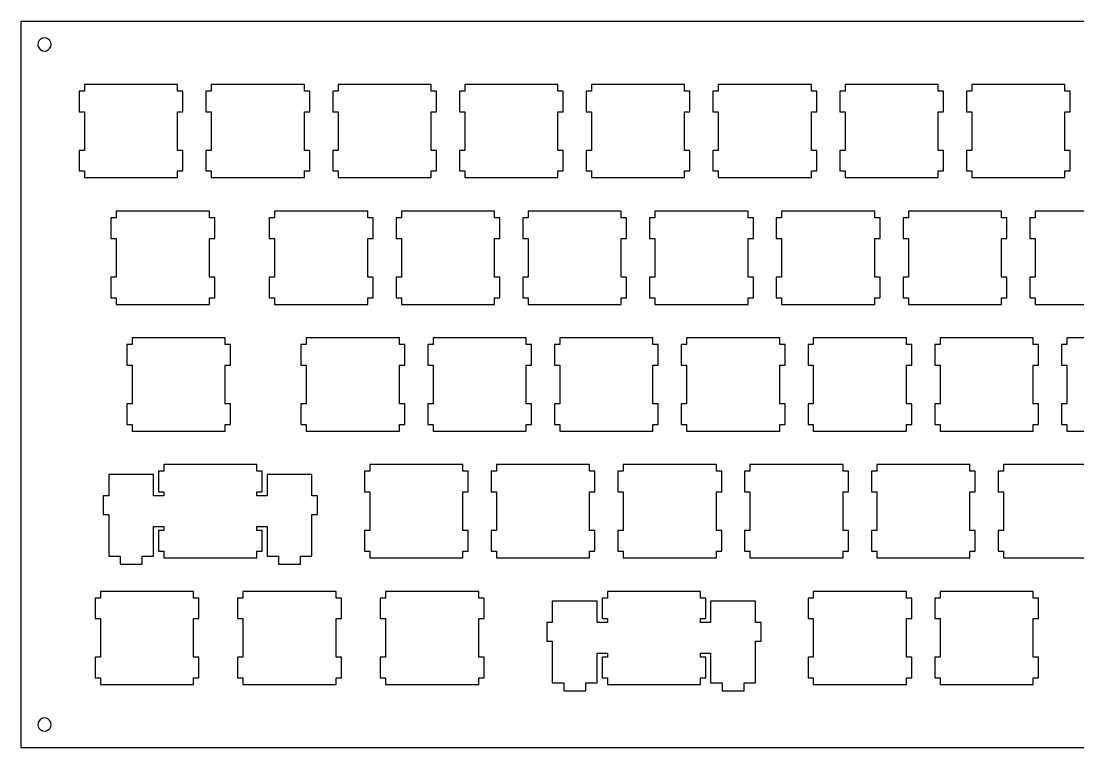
# Model space of a CAD drawing. Extents: x 0 to 319, y 0 to 109.
# Drawn here: x 0.1 to 158.9, y 0.1 to 109.3 of the extents above; entities that cross this region are included whole.
import ezdxf

# ---------------------------------------------------------------- set-up
doc = ezdxf.new("R2010")
doc.units = 0
doc.layers.get('0').update_dxf_attribs({"linetype": 'CONTINUOUS'})

msp = doc.modelspace()

# ---------------------------------------------------------------- linework, layer by layer
at = {"color": 0}
for p, q in [((0.09371, 109.343), (318.895, 109.343)), ((0.09371, 0.09371), (0.09371, 109.343)), ((2.78364, 106.431), (2.6417, 106.154)), ((3.0055, 106.653), (2.78364, 106.431)), ((3.28249, 106.795), (3.0055, 106.653)), ((3.59392, 106.843), (3.28249, 106.795)), ((3.9026, 106.795), (3.59392, 106.843)), ((4.18098, 106.653), (3.9026, 106.795)), ((4.40284, 106.431), (4.18098, 106.653)), ((4.54477, 106.154), (4.40284, 106.431)), ((2.6417, 106.154), (2.59209, 105.844)), ((2.59209, 105.844), (2.6417, 105.536)), ((2.6417, 105.536), (2.78364, 105.256)), ((2.78364, 105.256), (3.0055, 105.035)), ((3.0055, 105.035), (3.28249, 104.892)), ((3.28249, 104.892), (3.59255, 104.844)), ((3.59255, 104.844), (3.9026, 104.892)), ((3.9026, 104.892), (4.18098, 105.035)), ((4.18098, 105.035), (4.40284, 105.256)), ((4.40284, 105.256), (4.54477, 105.536)), ((4.59437, 105.843), (4.54477, 106.154)), ((4.54477, 105.536), (4.59437, 105.843)), ((9.61732, 98.8191), (8.81807, 98.8191)), ((8.81807, 98.8191), (8.81807, 95.7185)), ((9.61732, 99.8195), (9.61732, 98.8191)), ((23.6182, 99.8195), (9.61732, 99.8195)), ((23.6182, 98.8191), (23.6182, 99.8195)), ((24.4189, 98.8191), (23.6182, 98.8191)), ((24.4189, 95.7185), (24.4189, 98.8191)), ((28.6687, 98.8191), (27.8681, 98.8191)), ((27.8681, 98.8191), (27.8681, 95.7185)), ((28.6687, 99.8195), (28.6687, 98.8191)), ((42.6681, 99.8195), (28.6687, 99.8195)), ((42.6681, 98.8191), (42.6681, 99.8195)), ((43.4689, 98.8191), (42.6681, 98.8191)), ((43.4689, 95.7185), (43.4689, 98.8191)), ((47.7188, 98.8191), (46.918, 98.8191)), ((46.918, 98.8191), (46.918, 95.7185)), ((47.7188, 99.8195), (47.7188, 98.8191)), ((61.7181, 99.8195), (47.7188, 99.8195)), ((61.7181, 98.8191), (61.7181, 99.8195)), ((62.5189, 98.8191), (61.7181, 98.8191)), ((62.5189, 95.7185), (62.5189, 98.8191)), ((66.7688, 98.8191), (65.968, 98.8191)), ((65.968, 98.8191), (65.968, 95.7185)), ((66.7688, 99.8195), (66.7688, 98.8191)), ((80.7681, 99.8195), (66.7688, 99.8195)), ((80.7681, 98.8191), (80.7681, 99.8195)), ((81.5689, 98.8191), (80.7681, 98.8191)), ((81.5689, 95.7185), (81.5689, 98.8191)), ((85.8188, 98.8191), (85.018, 98.8191)), ((85.018, 98.8191), (85.018, 95.7185)), ((85.8188, 99.8195), (85.8188, 98.8191)), ((99.8181, 99.8195), (85.8188, 99.8195)), ((99.8181, 98.8191), (99.8181, 99.8195)), ((100.618, 98.8191), (99.8181, 98.8191)), ((100.618, 95.7185), (100.618, 98.8191)), ((104.867, 98.8191), (104.068, 98.8191)), ((104.068, 98.8191), (104.068, 95.7185)), ((104.867, 99.8195), (104.867, 98.8191)), ((118.868, 99.8195), (104.867, 99.8195)), ((118.868, 98.8191), (118.868, 99.8195)), ((119.668, 98.8191), (118.868, 98.8191)), ((119.668, 95.7185), (119.668, 98.8191)), ((123.917, 98.8191), (123.118, 98.8191)), ((123.118, 98.8191), (123.118, 95.7185)), ((123.917, 99.8195), (123.917, 98.8191)), ((137.918, 99.8195), (123.917, 99.8195)), ((137.918, 98.8191), (137.918, 99.8195)), ((138.719, 98.8191), (137.918, 98.8191)), ((138.719, 95.7185), (138.719, 98.8191)), ((142.969, 98.8191), (142.168, 98.8191)), ((142.168, 98.8191), (142.168, 95.7185)), ((142.969, 99.8195), (142.969, 98.8191)), ((156.968, 99.8195), (142.969, 99.8195)), ((156.968, 98.8191), (156.968, 99.8195)), ((157.769, 98.8191), (156.968, 98.8191)), ((157.769, 95.7185), (157.769, 98.8191)), ((8.81807, 95.7185), (9.61732, 95.7185)), ((9.61732, 95.7185), (9.61732, 89.9199)), ((23.6182, 89.9199), (23.6182, 95.7185)), ((23.6182, 95.7185), (24.4189, 95.7185)), ((27.8681, 95.7185), (28.6687, 95.7185)), ((28.6687, 95.7185), (28.6687, 89.9199)), ((42.6681, 89.9199), (42.6681, 95.7185)), ((42.6681, 95.7185), (43.4689, 95.7185)), ((46.918, 95.7185), (47.7188, 95.7185)), ((47.7188, 95.7185), (47.7188, 89.9199)), ((61.7181, 89.9199), (61.7181, 95.7185)), ((61.7181, 95.7185), (62.5189, 95.7185)), ((65.968, 95.7185), (66.7688, 95.7185)), ((66.7688, 95.7185), (66.7688, 89.9199)), ((80.7681, 89.9199), (80.7681, 95.7185)), ((80.7681, 95.7185), (81.5689, 95.7185)), ((85.018, 95.7185), (85.8188, 95.7185)), ((85.8188, 95.7185), (85.8188, 89.9199)), ((99.8181, 89.9199), (99.8181, 95.7185)), ((99.8181, 95.7185), (100.618, 95.7185)), ((104.068, 95.7185), (104.867, 95.7185)), ((104.867, 95.7185), (104.867, 89.9199)), ((118.868, 89.9199), (118.868, 95.7185)), ((118.868, 95.7185), (119.668, 95.7185)), ((123.118, 95.7185), (123.917, 95.7185)), ((123.917, 95.7185), (123.917, 89.9199)), ((137.918, 89.9199), (137.918, 95.7185)), ((137.918, 95.7185), (138.719, 95.7185)), ((142.168, 95.7185), (142.969, 95.7185)), ((142.969, 95.7185), (142.969, 89.9199)), ((156.968, 89.9199), (156.968, 95.7185)), ((156.968, 95.7185), (157.769, 95.7185)), ((9.61732, 89.9199), (8.81807, 89.9199)), ((8.81807, 89.9199), (8.81807, 86.8179)), ((24.4189, 89.9199), (23.6182, 89.9199)), ((24.4189, 86.8179), (24.4189, 89.9199)), ((28.6687, 89.9199), (27.8681, 89.9199)), ((27.8681, 89.9199), (27.8681, 86.8179)), ((43.4689, 89.9199), (42.6681, 89.9199)), ((43.4689, 86.8179), (43.4689, 89.9199)), ((47.7188, 89.9199), (46.918, 89.9199)), ((46.918, 89.9199), (46.918, 86.8179)), ((62.5189, 89.9199), (61.7181, 89.9199)), ((62.5189, 86.8179), (62.5189, 89.9199)), ((66.7688, 89.9199), (65.968, 89.9199)), ((65.968, 89.9199), (65.968, 86.8179)), ((81.5689, 89.9199), (80.7681, 89.9199)), ((81.5689, 86.8179), (81.5689, 89.9199)), ((85.8188, 89.9199), (85.018, 89.9199)), ((85.018, 89.9199), (85.018, 86.8179)), ((100.618, 89.9199), (99.8181, 89.9199)), ((100.618, 86.8179), (100.618, 89.9199)), ((104.867, 89.9199), (104.068, 89.9199)), ((104.068, 89.9199), (104.068, 86.8179)), ((119.668, 89.9199), (118.868, 89.9199)), ((119.668, 86.8179), (119.668, 89.9199)), ((123.917, 89.9199), (123.118, 89.9199)), ((123.118, 89.9199), (123.118, 86.8179)), ((138.719, 89.9199), (137.918, 89.9199)), ((138.719, 86.8179), (138.719, 89.9199)), ((142.969, 89.9199), (142.168, 89.9199)), ((142.168, 89.9199), (142.168, 86.8179)), ((157.769, 89.9199), (156.968, 89.9199)), ((157.769, 86.8179), (157.769, 89.9199)), ((8.81807, 86.8179), (9.61732, 86.8179)), ((9.61732, 86.8179), (9.61732, 85.8188)), ((9.61732, 85.8188), (23.6182, 85.8188)), ((23.6182, 85.8188), (23.6182, 86.8179)), ((23.6182, 86.8179), (24.4189, 86.8179)), ((27.8681, 86.8179), (28.6687, 86.8179)), ((28.6687, 86.8179), (28.6687, 85.8188)), ((28.6687, 85.8188), (42.6681, 85.8188)), ((42.6681, 85.8188), (42.6681, 86.8179)), ((42.6681, 86.8179), (43.4689, 86.8179)), ((46.918, 86.8179), (47.7188, 86.8179)), ((47.7188, 86.8179), (47.7188, 85.8188)), ((47.7188, 85.8188), (61.7181, 85.8188)), ((61.7181, 85.8188), (61.7181, 86.8179)), ((61.7181, 86.8179), (62.5189, 86.8179)), ((65.968, 86.8179), (66.7688, 86.8179)), ((66.7688, 86.8179), (66.7688, 85.8188)), ((66.7688, 85.8188), (80.7681, 85.8188)), ((80.7681, 85.8188), (80.7681, 86.8179)), ((80.7681, 86.8179), (81.5689, 86.8179)), ((85.018, 86.8179), (85.8188, 86.8179)), ((85.8188, 86.8179), (85.8188, 85.8188)), ((85.8188, 85.8188), (99.8181, 85.8188)), ((99.8181, 85.8188), (99.8181, 86.8179)), ((99.8181, 86.8179), (100.618, 86.8179)), ((104.068, 86.8179), (104.867, 86.8179)), ((104.867, 86.8179), (104.867, 85.8188)), ((104.867, 85.8188), (118.868, 85.8188)), ((118.868, 85.8188), (118.868, 86.8179)), ((118.868, 86.8179), (119.668, 86.8179)), ((123.118, 86.8179), (123.917, 86.8179)), ((123.917, 86.8179), (123.917, 85.8188)), ((123.917, 85.8188), (137.918, 85.8188)), ((137.918, 85.8188), (137.918, 86.8179)), ((137.918, 86.8179), (138.719, 86.8179)), ((142.168, 86.8179), (142.969, 86.8179)), ((142.969, 86.8179), (142.969, 85.8188)), ((142.969, 85.8188), (156.968, 85.8188)), ((156.968, 85.8188), (156.968, 86.8179)), ((156.968, 86.8179), (157.769, 86.8179)), ((14.3812, 79.7676), (13.5806, 79.7676)), ((13.5806, 79.7676), (13.5806, 76.6685)), ((14.3812, 80.7681), (14.3812, 79.7676)), ((28.3807, 80.7681), (14.3812, 80.7681)), ((28.3807, 79.7676), (28.3807, 80.7681)), ((29.1814, 79.7676), (28.3807, 79.7676)), ((29.1814, 76.6685), (29.1814, 79.7676)), ((38.1938, 79.7676), (37.393, 79.7676)), ((37.393, 79.7676), (37.393, 76.6685)), ((38.1938, 80.7681), (38.1938, 79.7676)), ((52.1931, 80.7681), (38.1938, 80.7681)), ((52.1931, 79.7676), (52.1931, 80.7681)), ((52.9939, 79.7676), (52.1931, 79.7676)), ((52.9939, 76.6685), (52.9939, 79.7676)), ((57.2438, 79.7676), (56.443, 79.7676)), ((56.443, 79.7676), (56.443, 76.6685)), ((57.2438, 80.7681), (57.2438, 79.7676)), ((71.2431, 80.7681), (57.2438, 80.7681)), ((71.2431, 79.7676), (71.2431, 80.7681)), ((72.0439, 79.7676), (71.2431, 79.7676)), ((72.0439, 76.6685), (72.0439, 79.7676)), ((76.2938, 79.7676), (75.493, 79.7676)), ((75.493, 79.7676), (75.493, 76.6685)), ((76.2938, 80.7681), (76.2938, 79.7676)), ((90.2931, 80.7681), (76.2938, 80.7681)), ((90.2931, 79.7676), (90.2931, 80.7681)), ((91.0939, 79.7676), (90.2931, 79.7676)), ((91.0939, 76.6685), (91.0939, 79.7676)), ((95.3438, 79.7676), (94.543, 79.7676)), ((94.543, 79.7676), (94.543, 76.6685)), ((95.3438, 80.7681), (95.3438, 79.7676)), ((109.343, 80.7681), (95.3438, 80.7681)), ((109.343, 79.7676), (109.343, 80.7681)), ((110.144, 79.7676), (109.343, 79.7676)), ((110.144, 76.6685), (110.144, 79.7676)), ((114.394, 79.7676), (113.593, 79.7676)), ((113.593, 79.7676), (113.593, 76.6685)), ((114.394, 80.7681), (114.394, 79.7676)), ((128.393, 80.7681), (114.394, 80.7681)), ((128.393, 79.7676), (128.393, 80.7681)), ((129.194, 79.7676), (128.393, 79.7676)), ((129.194, 76.6685), (129.194, 79.7676)), ((133.444, 79.7676), (132.643, 79.7676)), ((132.643, 79.7676), (132.643, 76.6685)), ((133.444, 80.7681), (133.444, 79.7676)), ((147.443, 80.7681), (133.444, 80.7681)), ((147.443, 79.7676), (147.443, 80.7681)), ((148.244, 79.7676), (147.443, 79.7676)), ((148.244, 76.6685), (148.244, 79.7676)), ((152.494, 79.7676), (151.693, 79.7676)), ((151.693, 79.7676), (151.693, 76.6685)), ((152.494, 80.7681), (152.494, 79.7676)), ((166.493, 80.7681), (152.494, 80.7681)), ((13.5806, 76.6685), (14.3812, 76.6685)), ((14.3812, 76.6685), (14.3812, 70.8685)), ((28.3807, 70.8685), (28.3807, 76.6685)), ((28.3807, 76.6685), (29.1814, 76.6685)), ((37.393, 76.6685), (38.1938, 76.6685)), ((38.1938, 76.6685), (38.1938, 70.8685)), ((52.1931, 70.8685), (52.1931, 76.6685)), ((52.1931, 76.6685), (52.9939, 76.6685)), ((56.443, 76.6685), (57.2438, 76.6685)), ((57.2438, 76.6685), (57.2438, 70.8685)), ((71.2431, 70.8685), (71.2431, 76.6685)), ((71.2431, 76.6685), (72.0439, 76.6685)), ((75.493, 76.6685), (76.2938, 76.6685)), ((76.2938, 76.6685), (76.2938, 70.8685)), ((90.2931, 70.8685), (90.2931, 76.6685)), ((90.2931, 76.6685), (91.0939, 76.6685)), ((94.543, 76.6685), (95.3438, 76.6685)), ((95.3438, 76.6685), (95.3438, 70.8685)), ((109.343, 70.8685), (109.343, 76.6685)), ((109.343, 76.6685), (110.144, 76.6685)), ((113.593, 76.6685), (114.394, 76.6685)), ((114.394, 76.6685), (114.394, 70.8685)), ((128.393, 70.8685), (128.393, 76.6685)), ((128.393, 76.6685), (129.194, 76.6685)), ((132.643, 76.6685), (133.444, 76.6685)), ((133.444, 76.6685), (133.444, 70.8685)), ((147.443, 70.8685), (147.443, 76.6685)), ((147.443, 76.6685), (148.244, 76.6685)), ((151.693, 76.6685), (152.494, 76.6685)), ((152.494, 76.6685), (152.494, 70.8685)), ((14.3812, 70.8685), (13.5806, 70.8685)), ((13.5806, 70.8685), (13.5806, 67.7679)), ((29.1814, 70.8685), (28.3807, 70.8685)), ((29.1814, 67.7679), (29.1814, 70.8685)), ((38.1938, 70.8685), (37.393, 70.8685)), ((37.393, 70.8685), (37.393, 67.7679)), ((52.9939, 70.8685), (52.1931, 70.8685)), ((52.9939, 67.7679), (52.9939, 70.8685)), ((57.2438, 70.8685), (56.443, 70.8685)), ((56.443, 70.8685), (56.443, 67.7679)), ((72.0439, 70.8685), (71.2431, 70.8685)), ((72.0439, 67.7679), (72.0439, 70.8685)), ((76.2938, 70.8685), (75.493, 70.8685)), ((75.493, 70.8685), (75.493, 67.7679)), ((91.0939, 70.8685), (90.2931, 70.8685)), ((91.0939, 67.7679), (91.0939, 70.8685)), ((95.3438, 70.8685), (94.543, 70.8685)), ((94.543, 70.8685), (94.543, 67.7679)), ((110.144, 70.8685), (109.343, 70.8685)), ((110.144, 67.7679), (110.144, 70.8685)), ((114.394, 70.8685), (113.593, 70.8685)), ((113.593, 70.8685), (113.593, 67.7679)), ((129.194, 70.8685), (128.393, 70.8685)), ((129.194, 67.7679), (129.194, 70.8685)), ((133.444, 70.8685), (132.643, 70.8685)), ((132.643, 70.8685), (132.643, 67.7679)), ((148.244, 70.8685), (147.443, 70.8685)), ((148.244, 67.7679), (148.244, 70.8685)), ((152.494, 70.8685), (151.693, 70.8685)), ((151.693, 70.8685), (151.693, 67.7679)), ((13.5806, 67.7679), (14.3812, 67.7679)), ((14.3812, 67.7679), (14.3812, 66.7688)), ((14.3812, 66.7688), (28.3807, 66.7688)), ((28.3807, 66.7688), (28.3807, 67.7679)), ((28.3807, 67.7679), (29.1814, 67.7679)), ((37.393, 67.7679), (38.1938, 67.7679)), ((38.1938, 67.7679), (38.1938, 66.7688)), ((38.1938, 66.7688), (52.1931, 66.7688)), ((52.1931, 66.7688), (52.1931, 67.7679)), ((52.1931, 67.7679), (52.9939, 67.7679)), ((56.443, 67.7679), (57.2438, 67.7679)), ((57.2438, 67.7679), (57.2438, 66.7688)), ((57.2438, 66.7688), (71.2431, 66.7688)), ((71.2431, 66.7688), (71.2431, 67.7679)), ((71.2431, 67.7679), (72.0439, 67.7679)), ((75.493, 67.7679), (76.2938, 67.7679)), ((76.2938, 67.7679), (76.2938, 66.7688)), ((76.2938, 66.7688), (90.2931, 66.7688)), ((90.2931, 66.7688), (90.2931, 67.7679)), ((90.2931, 67.7679), (91.0939, 67.7679)), ((94.543, 67.7679), (95.3438, 67.7679)), ((95.3438, 67.7679), (95.3438, 66.7688)), ((95.3438, 66.7688), (109.343, 66.7688)), ((109.343, 66.7688), (109.343, 67.7679)), ((109.343, 67.7679), (110.144, 67.7679)), ((113.593, 67.7679), (114.394, 67.7679)), ((114.394, 67.7679), (114.394, 66.7688)), ((114.394, 66.7688), (128.393, 66.7688)), ((128.393, 66.7688), (128.393, 67.7679)), ((128.393, 67.7679), (129.194, 67.7679)), ((132.643, 67.7679), (133.444, 67.7679)), ((133.444, 67.7679), (133.444, 66.7688)), ((133.444, 66.7688), (147.443, 66.7688)), ((147.443, 66.7688), (147.443, 67.7679)), ((147.443, 67.7679), (148.244, 67.7679)), ((151.693, 67.7679), (152.494, 67.7679)), ((152.494, 67.7679), (152.494, 66.7688)), ((152.494, 66.7688), (166.493, 66.7688)), ((16.7611, 60.7176), (15.9618, 60.7176)), ((15.9618, 60.7176), (15.9618, 57.6185)), ((16.7611, 61.7181), (16.7611, 60.7176)), ((30.7619, 61.7181), (16.7611, 61.7181)), ((30.7619, 60.7176), (30.7619, 61.7181)), ((31.5612, 60.7176), (30.7619, 60.7176)), ((31.5612, 57.6185), (31.5612, 60.7176)), ((42.9563, 60.7176), (42.1555, 60.7176)), ((42.1555, 60.7176), (42.1555, 57.6185)), ((42.9563, 61.7181), (42.9563, 60.7176)), ((56.9556, 61.7181), (42.9563, 61.7181)), ((56.9556, 60.7176), (56.9556, 61.7181)), ((57.7564, 60.7176), (56.9556, 60.7176)), ((57.7564, 57.6185), (57.7564, 60.7176)), ((62.0063, 60.7176), (61.2055, 60.7176)), ((61.2055, 60.7176), (61.2055, 57.6185)), ((62.0063, 61.7181), (62.0063, 60.7176)), ((76.0056, 61.7181), (62.0063, 61.7181)), ((76.0056, 60.7176), (76.0056, 61.7181)), ((76.8064, 60.7176), (76.0056, 60.7176)), ((76.8064, 57.6185), (76.8064, 60.7176)), ((81.0563, 60.7176), (80.2555, 60.7176)), ((80.2555, 60.7176), (80.2555, 57.6185)), ((81.0563, 61.7181), (81.0563, 60.7176)), ((95.0556, 61.7181), (81.0563, 61.7181)), ((95.0556, 60.7176), (95.0556, 61.7181)), ((95.8564, 60.7176), (95.0556, 60.7176)), ((95.8564, 57.6185), (95.8564, 60.7176)), ((100.106, 60.7176), (99.3055, 60.7176)), ((99.3055, 60.7176), (99.3055, 57.6185)), ((100.106, 61.7181), (100.106, 60.7176)), ((114.106, 61.7181), (100.106, 61.7181)), ((114.106, 60.7176), (114.106, 61.7181)), ((114.906, 60.7176), (114.106, 60.7176)), ((114.906, 57.6185), (114.906, 60.7176)), ((119.156, 60.7176), (118.356, 60.7176)), ((118.356, 60.7176), (118.356, 57.6185)), ((119.156, 61.7181), (119.156, 60.7176)), ((133.156, 61.7181), (119.156, 61.7181)), ((133.156, 60.7176), (133.156, 61.7181)), ((133.956, 60.7176), (133.156, 60.7176)), ((133.956, 57.6185), (133.956, 60.7176)), ((138.206, 60.7176), (137.406, 60.7176)), ((137.406, 60.7176), (137.406, 57.6185)), ((138.206, 61.7181), (138.206, 60.7176)), ((152.206, 61.7181), (138.206, 61.7181)), ((152.206, 60.7176), (152.206, 61.7181)), ((153.006, 60.7176), (152.206, 60.7176)), ((153.006, 57.6185), (153.006, 60.7176)), ((157.256, 60.7176), (156.456, 60.7176)), ((156.456, 60.7176), (156.456, 57.6185)), ((157.256, 61.7181), (157.256, 60.7176)), ((171.256, 61.7181), (157.256, 61.7181)), ((15.9618, 57.6185), (16.7611, 57.6185)), ((16.7611, 57.6185), (16.7611, 51.8185)), ((30.7619, 51.8185), (30.7619, 57.6185)), ((30.7619, 57.6185), (31.5612, 57.6185)), ((42.1555, 57.6185), (42.9563, 57.6185)), ((42.9563, 57.6185), (42.9563, 51.8185)), ((56.9556, 51.8185), (56.9556, 57.6185)), ((56.9556, 57.6185), (57.7564, 57.6185)), ((61.2055, 57.6185), (62.0063, 57.6185)), ((62.0063, 57.6185), (62.0063, 51.8185)), ((76.0056, 51.8185), (76.0056, 57.6185)), ((76.0056, 57.6185), (76.8064, 57.6185)), ((80.2555, 57.6185), (81.0563, 57.6185)), ((81.0563, 57.6185), (81.0563, 51.8185)), ((95.0556, 51.8185), (95.0556, 57.6185)), ((95.0556, 57.6185), (95.8564, 57.6185)), ((99.3055, 57.6185), (100.106, 57.6185)), ((100.106, 57.6185), (100.106, 51.8185)), ((114.106, 51.8185), (114.106, 57.6185)), ((114.106, 57.6185), (114.906, 57.6185)), ((118.356, 57.6185), (119.156, 57.6185)), ((119.156, 57.6185), (119.156, 51.8185)), ((133.156, 51.8185), (133.156, 57.6185)), ((133.156, 57.6185), (133.956, 57.6185)), ((137.406, 57.6185), (138.206, 57.6185)), ((138.206, 57.6185), (138.206, 51.8185)), ((152.206, 51.8185), (152.206, 57.6185)), ((152.206, 57.6185), (153.006, 57.6185)), ((156.456, 57.6185), (157.256, 57.6185)), ((157.256, 57.6185), (157.256, 51.8185)), ((16.7611, 51.8185), (15.9618, 51.8185)), ((15.9618, 51.8185), (15.9618, 48.7179)), ((31.5612, 51.8185), (30.7619, 51.8185)), ((31.5612, 48.7179), (31.5612, 51.8185)), ((42.9563, 51.8185), (42.1555, 51.8185)), ((42.1555, 51.8185), (42.1555, 48.7179)), ((57.7564, 51.8185), (56.9556, 51.8185)), ((57.7564, 48.7179), (57.7564, 51.8185)), ((62.0063, 51.8185), (61.2055, 51.8185)), ((61.2055, 51.8185), (61.2055, 48.7179)), ((76.8064, 51.8185), (76.0056, 51.8185)), ((76.8064, 48.7179), (76.8064, 51.8185)), ((81.0563, 51.8185), (80.2555, 51.8185)), ((80.2555, 51.8185), (80.2555, 48.7179)), ((95.8564, 51.8185), (95.0556, 51.8185)), ((95.8564, 48.7179), (95.8564, 51.8185)), ((100.106, 51.8185), (99.3055, 51.8185)), ((99.3055, 51.8185), (99.3055, 48.7179)), ((114.906, 51.8185), (114.106, 51.8185)), ((114.906, 48.7179), (114.906, 51.8185)), ((119.156, 51.8185), (118.356, 51.8185)), ((118.356, 51.8185), (118.356, 48.7179)), ((133.956, 51.8185), (133.156, 51.8185)), ((133.956, 48.7179), (133.956, 51.8185)), ((138.206, 51.8185), (137.406, 51.8185)), ((137.406, 51.8185), (137.406, 48.7179)), ((153.006, 51.8185), (152.206, 51.8185)), ((153.006, 48.7179), (153.006, 51.8185)), ((157.256, 51.8185), (156.456, 51.8185)), ((156.456, 51.8185), (156.456, 48.7179)), ((15.9618, 48.7179), (16.7611, 48.7179)), ((16.7611, 48.7179), (16.7611, 47.7188)), ((16.7611, 47.7188), (30.7619, 47.7188)), ((30.7619, 47.7188), (30.7619, 48.7179)), ((30.7619, 48.7179), (31.5612, 48.7179)), ((42.1555, 48.7179), (42.9563, 48.7179)), ((42.9563, 48.7179), (42.9563, 47.7188)), ((42.9563, 47.7188), (56.9556, 47.7188)), ((56.9556, 47.7188), (56.9556, 48.7179)), ((56.9556, 48.7179), (57.7564, 48.7179)), ((61.2055, 48.7179), (62.0063, 48.7179)), ((62.0063, 48.7179), (62.0063, 47.7188)), ((62.0063, 47.7188), (76.0056, 47.7188)), ((76.0056, 47.7188), (76.0056, 48.7179)), ((76.0056, 48.7179), (76.8064, 48.7179)), ((80.2555, 48.7179), (81.0563, 48.7179)), ((81.0563, 48.7179), (81.0563, 47.7188)), ((81.0563, 47.7188), (95.0556, 47.7188)), ((95.0556, 47.7188), (95.0556, 48.7179)), ((95.0556, 48.7179), (95.8564, 48.7179)), ((99.3055, 48.7179), (100.106, 48.7179)), ((100.106, 48.7179), (100.106, 47.7188)), ((100.106, 47.7188), (114.106, 47.7188)), ((114.106, 47.7188), (114.106, 48.7179)), ((114.106, 48.7179), (114.906, 48.7179)), ((118.356, 48.7179), (119.156, 48.7179)), ((119.156, 48.7179), (119.156, 47.7188)), ((119.156, 47.7188), (133.156, 47.7188)), ((133.156, 47.7188), (133.156, 48.7179)), ((133.156, 48.7179), (133.956, 48.7179)), ((137.406, 48.7179), (138.206, 48.7179)), ((138.206, 48.7179), (138.206, 47.7188)), ((138.206, 47.7188), (152.206, 47.7188)), ((152.206, 47.7188), (152.206, 48.7179)), ((152.206, 48.7179), (153.006, 48.7179)), ((156.456, 48.7179), (157.256, 48.7179)), ((157.256, 48.7179), (157.256, 47.7188)), ((157.256, 47.7188), (171.256, 47.7188)), ((21.5249, 41.6676), (20.7243, 41.6676)), ((20.7243, 41.6676), (20.7243, 38.5685)), ((21.5249, 42.6681), (21.5249, 41.6676)), ((35.5244, 42.6681), (21.5249, 42.6681)), ((35.5244, 41.6676), (35.5244, 42.6681)), ((36.3252, 41.6676), (35.5244, 41.6676)), ((36.3252, 38.5685), (36.3252, 41.6676)), ((52.4813, 41.6676), (51.6805, 41.6676)), ((51.6805, 41.6676), (51.6805, 38.5685)), ((52.4813, 42.6681), (52.4813, 41.6676)), ((66.4806, 42.6681), (52.4813, 42.6681)), ((66.4806, 41.6676), (66.4806, 42.6681)), ((67.2814, 41.6676), (66.4806, 41.6676)), ((67.2814, 38.5685), (67.2814, 41.6676)), ((71.5313, 41.6676), (70.7305, 41.6676)), ((70.7305, 41.6676), (70.7305, 38.5685)), ((71.5313, 42.6681), (71.5313, 41.6676)), ((85.5306, 42.6681), (71.5313, 42.6681)), ((85.5306, 41.6676), (85.5306, 42.6681)), ((86.3314, 41.6676), (85.5306, 41.6676)), ((86.3314, 38.5685), (86.3314, 41.6676)), ((90.5813, 41.6676), (89.7805, 41.6676)), ((89.7805, 41.6676), (89.7805, 38.5685)), ((90.5813, 42.6681), (90.5813, 41.6676)), ((104.581, 42.6681), (90.5813, 42.6681)), ((104.581, 41.6676), (104.581, 42.6681)), ((105.381, 41.6676), (104.581, 41.6676)), ((105.381, 38.5685), (105.381, 41.6676)), ((109.631, 41.6676), (108.831, 41.6676)), ((108.831, 41.6676), (108.831, 38.5685)), ((109.631, 42.6681), (109.631, 41.6676)), ((123.631, 42.6681), (109.631, 42.6681)), ((123.631, 41.6676), (123.631, 42.6681)), ((124.43, 41.6676), (123.631, 41.6676)), ((124.43, 38.5685), (124.43, 41.6676)), ((128.681, 41.6676), (127.881, 41.6676)), ((127.881, 41.6676), (127.881, 38.5685)), ((128.681, 42.6681), (128.681, 41.6676)), ((142.681, 42.6681), (128.681, 42.6681)), ((142.681, 41.6676), (142.681, 42.6681)), ((143.481, 41.6676), (142.681, 41.6676)), ((143.481, 38.5685), (143.481, 41.6676)), ((147.731, 41.6676), (146.931, 41.6676)), ((146.931, 41.6676), (146.931, 38.5685)), ((147.731, 42.6681), (147.731, 41.6676)), ((161.731, 42.6681), (147.731, 42.6681)), ((19.9995, 41.1977), (13.2498, 41.1977)), ((13.2498, 41.1977), (13.2498, 37.9677)), ((19.9995, 37.9677), (19.9995, 41.1977)), ((43.7995, 41.1977), (37.0498, 41.1977)), ((37.0498, 41.1977), (37.0498, 37.9677)), ((43.7995, 37.9677), (43.7995, 41.1977)), ((20.7243, 38.5685), (21.5249, 38.5685)), ((21.5249, 38.5685), (21.5249, 37.9677)), ((35.5244, 37.9677), (35.5244, 38.5685)), ((35.5244, 38.5685), (36.3252, 38.5685)), ((51.6805, 38.5685), (52.4813, 38.5685)), ((52.4813, 38.5685), (52.4813, 32.7684)), ((66.4806, 32.7684), (66.4806, 38.5685)), ((66.4806, 38.5685), (67.2814, 38.5685)), ((70.7305, 38.5685), (71.5313, 38.5685)), ((71.5313, 38.5685), (71.5313, 32.7684)), ((85.5306, 32.7684), (85.5306, 38.5685)), ((85.5306, 38.5685), (86.3314, 38.5685)), ((89.7805, 38.5685), (90.5813, 38.5685)), ((90.5813, 38.5685), (90.5813, 32.7684)), ((104.581, 32.7684), (104.581, 38.5685)), ((104.581, 38.5685), (105.381, 38.5685)), ((108.831, 38.5685), (109.631, 38.5685)), ((109.631, 38.5685), (109.631, 32.7684)), ((123.631, 32.7684), (123.631, 38.5685)), ((123.631, 38.5685), (124.43, 38.5685)), ((127.881, 38.5685), (128.681, 38.5685)), ((128.681, 38.5685), (128.681, 32.7684)), ((142.681, 32.7684), (142.681, 38.5685)), ((142.681, 38.5685), (143.481, 38.5685)), ((146.931, 38.5685), (147.731, 38.5685)), ((147.731, 38.5685), (147.731, 32.7684)), ((13.2498, 37.9677), (12.4244, 37.9677)), ((12.4244, 37.9677), (12.4244, 35.1689)), ((21.5249, 37.9677), (19.9995, 37.9677)), ((37.0498, 37.9677), (35.5244, 37.9677)), ((44.625, 37.9677), (43.7995, 37.9677)), ((44.625, 35.1689), (44.625, 37.9677)), ((12.4244, 35.1689), (13.2498, 35.1689)), ((13.2498, 35.1689), (13.2498, 28.8988)), ((43.7995, 28.8988), (43.7995, 35.1689)), ((43.7995, 35.1689), (44.625, 35.1689)), ((19.9995, 28.8988), (19.9995, 33.3678)), ((19.9995, 33.3678), (21.5249, 33.3678)), ((21.5249, 33.3678), (21.5249, 32.7684)), ((35.5244, 32.7684), (35.5244, 33.3678)), ((35.5244, 33.3678), (37.0498, 33.3678)), ((37.0498, 33.3678), (37.0498, 28.8988)), ((21.5249, 32.7684), (20.7243, 32.7684)), ((20.7243, 32.7684), (20.7243, 29.6678)), ((36.3252, 32.7684), (35.5244, 32.7684)), ((36.3252, 29.6678), (36.3252, 32.7684)), ((52.4813, 32.7684), (51.6805, 32.7684)), ((51.6805, 32.7684), (51.6805, 29.6678)), ((67.2814, 32.7684), (66.4806, 32.7684)), ((67.2814, 29.6678), (67.2814, 32.7684)), ((71.5313, 32.7684), (70.7305, 32.7684)), ((70.7305, 32.7684), (70.7305, 29.6678)), ((86.3314, 32.7684), (85.5306, 32.7684)), ((86.3314, 29.6678), (86.3314, 32.7684)), ((90.5813, 32.7684), (89.7805, 32.7684)), ((89.7805, 32.7684), (89.7805, 29.6678)), ((105.381, 32.7684), (104.581, 32.7684)), ((105.381, 29.6678), (105.381, 32.7684)), ((109.631, 32.7684), (108.831, 32.7684)), ((108.831, 32.7684), (108.831, 29.6678)), ((124.43, 32.7684), (123.631, 32.7684)), ((124.43, 29.6678), (124.43, 32.7684)), ((128.681, 32.7684), (127.881, 32.7684)), ((127.881, 32.7684), (127.881, 29.6678)), ((143.481, 32.7684), (142.681, 32.7684)), ((143.481, 29.6678), (143.481, 32.7684)), ((147.731, 32.7684), (146.931, 32.7684)), ((146.931, 32.7684), (146.931, 29.6678)), ((13.2498, 28.8988), (14.9751, 28.8988)), ((14.9751, 28.8988), (14.9751, 27.6986)), ((18.2742, 27.6986), (18.2742, 28.8988)), ((18.2742, 28.8988), (19.9995, 28.8988)), ((20.7243, 29.6678), (21.5249, 29.6678)), ((21.5249, 29.6678), (21.5249, 28.6687)), ((21.5249, 28.6687), (35.5244, 28.6687)), ((35.5244, 28.6687), (35.5244, 29.6678)), ((35.5244, 29.6678), (36.3252, 29.6678)), ((37.0498, 28.8988), (38.7752, 28.8988)), ((38.7752, 28.8988), (38.7752, 27.6986)), ((42.0744, 27.6986), (42.0744, 28.8988)), ((42.0744, 28.8988), (43.7995, 28.8988)), ((51.6805, 29.6678), (52.4813, 29.6678)), ((52.4813, 29.6678), (52.4813, 28.6687)), ((52.4813, 28.6687), (66.4806, 28.6687)), ((66.4806, 28.6687), (66.4806, 29.6678)), ((66.4806, 29.6678), (67.2814, 29.6678)), ((70.7305, 29.6678), (71.5313, 29.6678)), ((71.5313, 29.6678), (71.5313, 28.6687)), ((71.5313, 28.6687), (85.5306, 28.6687)), ((85.5306, 28.6687), (85.5306, 29.6678)), ((85.5306, 29.6678), (86.3314, 29.6678)), ((89.7805, 29.6678), (90.5813, 29.6678)), ((90.5813, 29.6678), (90.5813, 28.6687)), ((90.5813, 28.6687), (104.581, 28.6687)), ((104.581, 28.6687), (104.581, 29.6678)), ((104.581, 29.6678), (105.381, 29.6678)), ((108.831, 29.6678), (109.631, 29.6678)), ((109.631, 29.6678), (109.631, 28.6687)), ((109.631, 28.6687), (123.631, 28.6687)), ((123.631, 28.6687), (123.631, 29.6678)), ((123.631, 29.6678), (124.43, 29.6678)), ((127.881, 29.6678), (128.681, 29.6678)), ((128.681, 29.6678), (128.681, 28.6687)), ((128.681, 28.6687), (142.681, 28.6687)), ((142.681, 28.6687), (142.681, 29.6678)), ((142.681, 29.6678), (143.481, 29.6678)), ((146.931, 29.6678), (147.731, 29.6678)), ((147.731, 29.6678), (147.731, 28.6687)), ((147.731, 28.6687), (161.731, 28.6687)), ((14.9751, 27.6986), (18.2742, 27.6986)), ((38.7752, 27.6986), (42.0744, 27.6986)), ((11.9999, 22.6177), (11.1993, 22.6177)), ((11.1993, 22.6177), (11.1993, 19.5185)), ((11.9999, 23.6182), (11.9999, 22.6177)), ((25.9994, 23.6182), (11.9999, 23.6182)), ((25.9994, 22.6177), (25.9994, 23.6182)), ((26.8001, 22.6177), (25.9994, 22.6177)), ((26.8001, 19.5185), (26.8001, 22.6177)), ((33.4312, 22.6177), (32.6306, 22.6177)), ((32.6306, 22.6177), (32.6306, 19.5185)), ((33.4312, 23.6182), (33.4312, 22.6177)), ((47.4306, 23.6182), (33.4312, 23.6182)), ((47.4306, 22.6177), (47.4306, 23.6182)), ((48.2314, 22.6177), (47.4306, 22.6177)), ((48.2314, 19.5185), (48.2314, 22.6177)), ((54.8612, 22.6177), (54.0618, 22.6177)), ((54.0618, 22.6177), (54.0618, 19.5185)), ((54.8612, 23.6182), (54.8612, 22.6177)), ((68.8619, 23.6182), (54.8612, 23.6182)), ((68.8619, 22.6177), (68.8619, 23.6182)), ((69.6613, 22.6177), (68.8619, 22.6177)), ((69.6613, 19.5185), (69.6613, 22.6177)), ((88.2001, 22.6177), (87.3993, 22.6177)), ((87.3993, 22.6177), (87.3993, 19.5185)), ((88.2001, 23.6182), (88.2001, 22.6177)), ((102.199, 23.6182), (88.2001, 23.6182)), ((102.199, 22.6177), (102.199, 23.6182)), ((103, 22.6177), (102.199, 22.6177)), ((103, 19.5185), (103, 22.6177)), ((119.156, 22.6177), (118.356, 22.6177)), ((118.356, 22.6177), (118.356, 19.5185)), ((119.156, 23.6182), (119.156, 22.6177)), ((133.156, 23.6182), (119.156, 23.6182)), ((133.156, 22.6177), (133.156, 23.6182)), ((133.956, 22.6177), (133.156, 22.6177)), ((133.956, 19.5185), (133.956, 22.6177)), ((138.206, 22.6177), (137.406, 22.6177)), ((137.406, 22.6177), (137.406, 19.5185)), ((138.206, 23.6182), (138.206, 22.6177)), ((152.206, 23.6182), (138.206, 23.6182)), ((152.206, 22.6177), (152.206, 23.6182)), ((153.006, 22.6177), (152.206, 22.6177)), ((153.006, 19.5185), (153.006, 22.6177)), ((86.6743, 22.1478), (79.925, 22.1478)), ((79.925, 22.1478), (79.925, 18.9177)), ((86.6743, 18.9177), (86.6743, 22.1478)), ((110.474, 22.1478), (103.725, 22.1478)), ((103.725, 22.1478), (103.725, 18.9177)), ((110.474, 18.9177), (110.474, 22.1478)), ((11.1993, 19.5185), (11.9999, 19.5185)), ((11.9999, 19.5185), (11.9999, 13.7184)), ((25.9994, 13.7184), (25.9994, 19.5185)), ((25.9994, 19.5185), (26.8001, 19.5185)), ((32.6306, 19.5185), (33.4312, 19.5185)), ((33.4312, 19.5185), (33.4312, 13.7184)), ((47.4306, 13.7184), (47.4306, 19.5185)), ((47.4306, 19.5185), (48.2314, 19.5185)), ((54.0618, 19.5185), (54.8612, 19.5185)), ((54.8612, 19.5185), (54.8612, 13.7184)), ((68.8619, 13.7184), (68.8619, 19.5185)), ((68.8619, 19.5185), (69.6613, 19.5185)), ((87.3993, 19.5185), (88.2001, 19.5185)), ((88.2001, 19.5185), (88.2001, 18.9177)), ((102.199, 18.9177), (102.199, 19.5185)), ((102.199, 19.5185), (103, 19.5185)), ((118.356, 19.5185), (119.156, 19.5185)), ((119.156, 19.5185), (119.156, 13.7184)), ((133.156, 13.7184), (133.156, 19.5185)), ((133.156, 19.5185), (133.956, 19.5185)), ((137.406, 19.5185), (138.206, 19.5185)), ((138.206, 19.5185), (138.206, 13.7184)), ((152.206, 13.7184), (152.206, 19.5185)), ((152.206, 19.5185), (153.006, 19.5185)), ((79.925, 18.9177), (79.0995, 18.9177)), ((79.0995, 18.9177), (79.0995, 16.1189)), ((88.2001, 18.9177), (86.6743, 18.9177)), ((103.725, 18.9177), (102.199, 18.9177)), ((111.3, 18.9177), (110.474, 18.9177)), ((111.3, 16.1189), (111.3, 18.9177)), ((79.0995, 16.1189), (79.925, 16.1189)), ((79.925, 16.1189), (79.925, 9.84885)), ((110.474, 9.84885), (110.474, 16.1189)), ((110.474, 16.1189), (111.3, 16.1189)), ((86.6743, 9.84885), (86.6743, 14.3192)), ((86.6743, 14.3192), (88.2001, 14.3192)), ((88.2001, 14.3192), (88.2001, 13.7184)), ((102.199, 13.7184), (102.199, 14.3192)), ((102.199, 14.3192), (103.725, 14.3192)), ((103.725, 14.3192), (103.725, 9.84885)), ((11.9999, 13.7184), (11.1993, 13.7184)), ((11.1993, 13.7184), (11.1993, 10.6178)), ((26.8001, 13.7184), (25.9994, 13.7184)), ((26.8001, 10.6178), (26.8001, 13.7184)), ((33.4312, 13.7184), (32.6306, 13.7184)), ((32.6306, 13.7184), (32.6306, 10.6178)), ((48.2314, 13.7184), (47.4306, 13.7184)), ((48.2314, 10.6178), (48.2314, 13.7184)), ((54.8612, 13.7184), (54.0618, 13.7184)), ((54.0618, 13.7184), (54.0618, 10.6178)), ((69.6613, 13.7184), (68.8619, 13.7184)), ((69.6613, 10.6178), (69.6613, 13.7184)), ((88.2001, 13.7184), (87.3993, 13.7184)), ((87.3993, 13.7184), (87.3993, 10.6178)), ((103, 13.7184), (102.199, 13.7184)), ((103, 10.6178), (103, 13.7184)), ((119.156, 13.7184), (118.356, 13.7184)), ((118.356, 13.7184), (118.356, 10.6178)), ((133.956, 13.7184), (133.156, 13.7184)), ((133.956, 10.6178), (133.956, 13.7184)), ((138.206, 13.7184), (137.406, 13.7184)), ((137.406, 13.7184), (137.406, 10.6178)), ((153.006, 13.7184), (152.206, 13.7184)), ((153.006, 10.6178), (153.006, 13.7184)), ((11.1993, 10.6178), (11.9999, 10.6178)), ((11.9999, 10.6178), (11.9999, 9.6187)), ((11.9999, 9.6187), (25.9994, 9.6187)), ((25.9994, 9.6187), (25.9994, 10.6178)), ((25.9994, 10.6178), (26.8001, 10.6178)), ((32.6306, 10.6178), (33.4312, 10.6178)), ((33.4312, 10.6178), (33.4312, 9.6187)), ((33.4312, 9.6187), (47.4306, 9.6187)), ((47.4306, 9.6187), (47.4306, 10.6178)), ((47.4306, 10.6178), (48.2314, 10.6178)), ((54.0618, 10.6178), (54.8612, 10.6178)), ((54.8612, 10.6178), (54.8612, 9.6187)), ((54.8612, 9.6187), (68.8619, 9.6187)), ((68.8619, 9.6187), (68.8619, 10.6178)), ((68.8619, 10.6178), (69.6613, 10.6178)), ((79.925, 9.84885), (81.6501, 9.84885)), ((81.6501, 9.84885), (81.6501, 8.64856)), ((84.9492, 8.64856), (84.9492, 9.84885)), ((84.9492, 9.84885), (86.6743, 9.84885)), ((87.3993, 10.6178), (88.2001, 10.6178)), ((88.2001, 10.6178), (88.2001, 9.6187)), ((88.2001, 9.6187), (102.199, 9.6187)), ((102.199, 9.6187), (102.199, 10.6178)), ((102.199, 10.6178), (103, 10.6178)), ((103.725, 9.84885), (105.45, 9.84885)), ((105.45, 9.84885), (105.45, 8.64856)), ((108.749, 8.64856), (108.749, 9.84885)), ((108.749, 9.84885), (110.474, 9.84885)), ((118.356, 10.6178), (119.156, 10.6178)), ((119.156, 10.6178), (119.156, 9.6187)), ((119.156, 9.6187), (133.156, 9.6187)), ((133.156, 9.6187), (133.156, 10.6178)), ((133.156, 10.6178), (133.956, 10.6178)), ((137.406, 10.6178), (138.206, 10.6178)), ((138.206, 10.6178), (138.206, 9.6187)), ((138.206, 9.6187), (152.206, 9.6187)), ((152.206, 9.6187), (152.206, 10.6178)), ((152.206, 10.6178), (153.006, 10.6178)), ((81.6501, 8.64856), (84.9492, 8.64856)), ((105.45, 8.64856), (108.749, 8.64856)), ((2.6417, 3.90398), (2.59209, 3.59255)), ((2.59209, 3.59255), (2.6417, 3.28249)), ((2.78364, 4.17961), (2.6417, 3.90398)), ((2.6417, 3.28249), (2.78364, 3.0055)), ((3.0055, 4.40422), (2.78364, 4.17961)), ((3.28249, 4.54477), (3.0055, 4.40422)), ((3.59392, 4.59299), (3.28249, 4.54477)), ((3.9026, 4.54477), (3.59392, 4.59299)), ((4.18098, 4.40422), (3.9026, 4.54477)), ((4.40284, 4.17961), (4.18098, 4.40422)), ((4.54477, 3.90398), (4.40284, 4.17961)), ((4.40284, 3.0055), (4.54477, 3.28249)), ((4.59437, 3.59255), (4.54477, 3.90398)), ((4.54477, 3.28249), (4.59437, 3.59255)), ((2.78364, 3.0055), (3.0055, 2.78364)), ((3.0055, 2.78364), (3.28249, 2.6417)), ((3.28249, 2.6417), (3.59255, 2.59347)), ((3.59255, 2.59347), (3.9026, 2.6417)), ((3.9026, 2.6417), (4.18098, 2.78364)), ((4.18098, 2.78364), (4.40284, 3.0055)), ((318.895, 0.09371), (0.09371, 0.09371))]:
    msp.add_line(p, q, dxfattribs=at)

doc.saveas('drawing.dxf')
